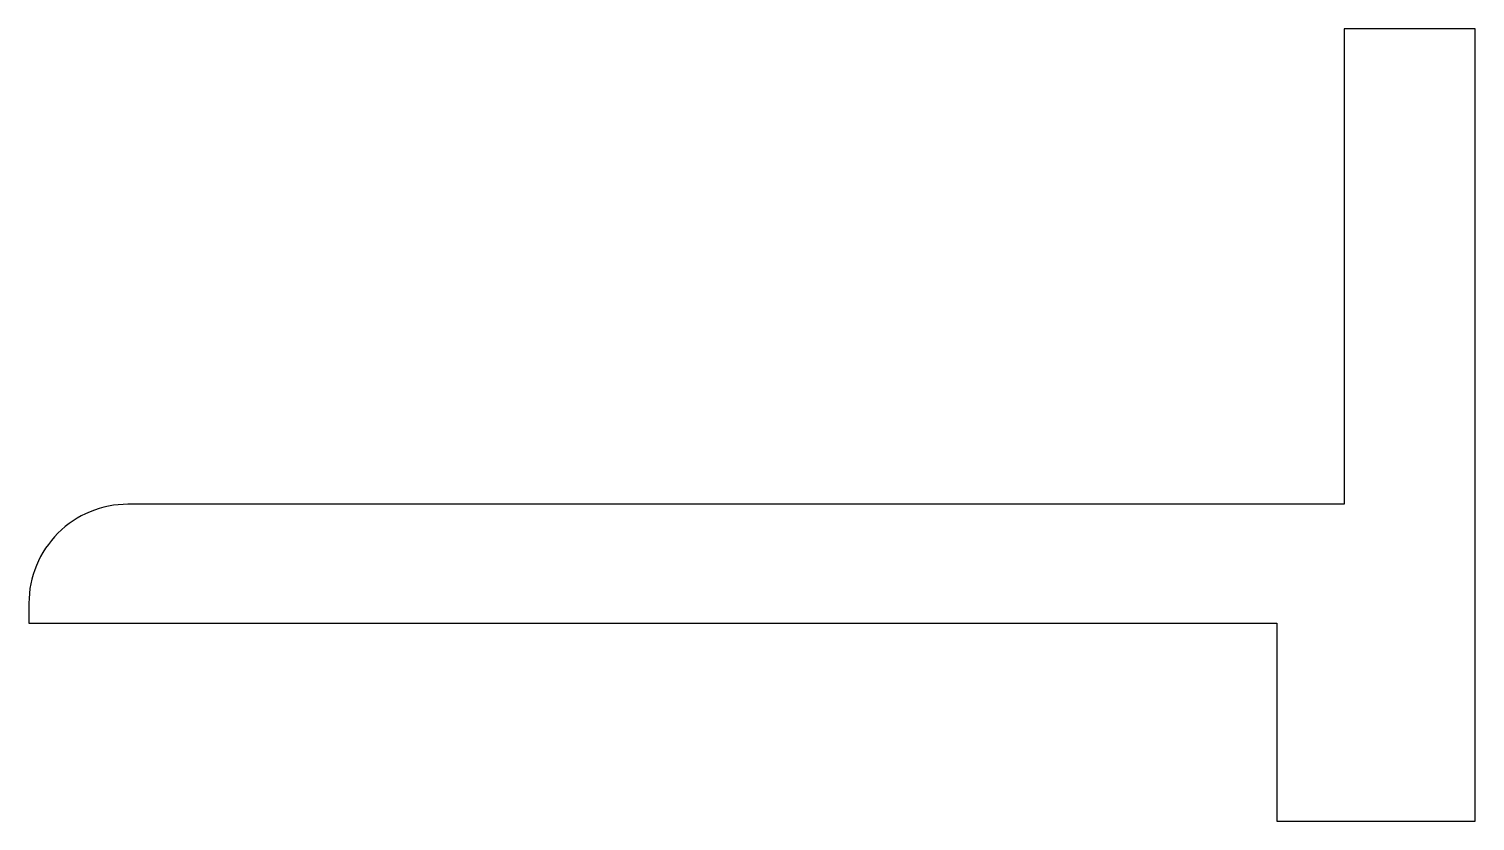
# Model space of a CAD drawing. Extents: x 137.6 to 174.1, y 207.8 to 227.8.
import ezdxf

# ---------------------------------------------------------------- set-up
doc = ezdxf.new("R2010")
doc.units = 0
doc.header["$LTSCALE"] = 15
doc.layers.add('ANA', color=220, linetype='CONTINUOUS')

msp = doc.modelspace()

# ---------------------------------------------------------------- linework, layer by layer
at = {"layer": 'ANA', "color": 0}
msp.add_lwpolyline([(140.12, 215.805, 0.414214), (137.62, 213.305), (137.62, 212.805), (169.12, 212.805), (169.12, 207.805), (174.12, 207.805), (174.12, 227.805), (170.82, 227.805), (170.82, 215.805)], format="xyb", close=True, dxfattribs=at)

doc.saveas('drawing.dxf')
